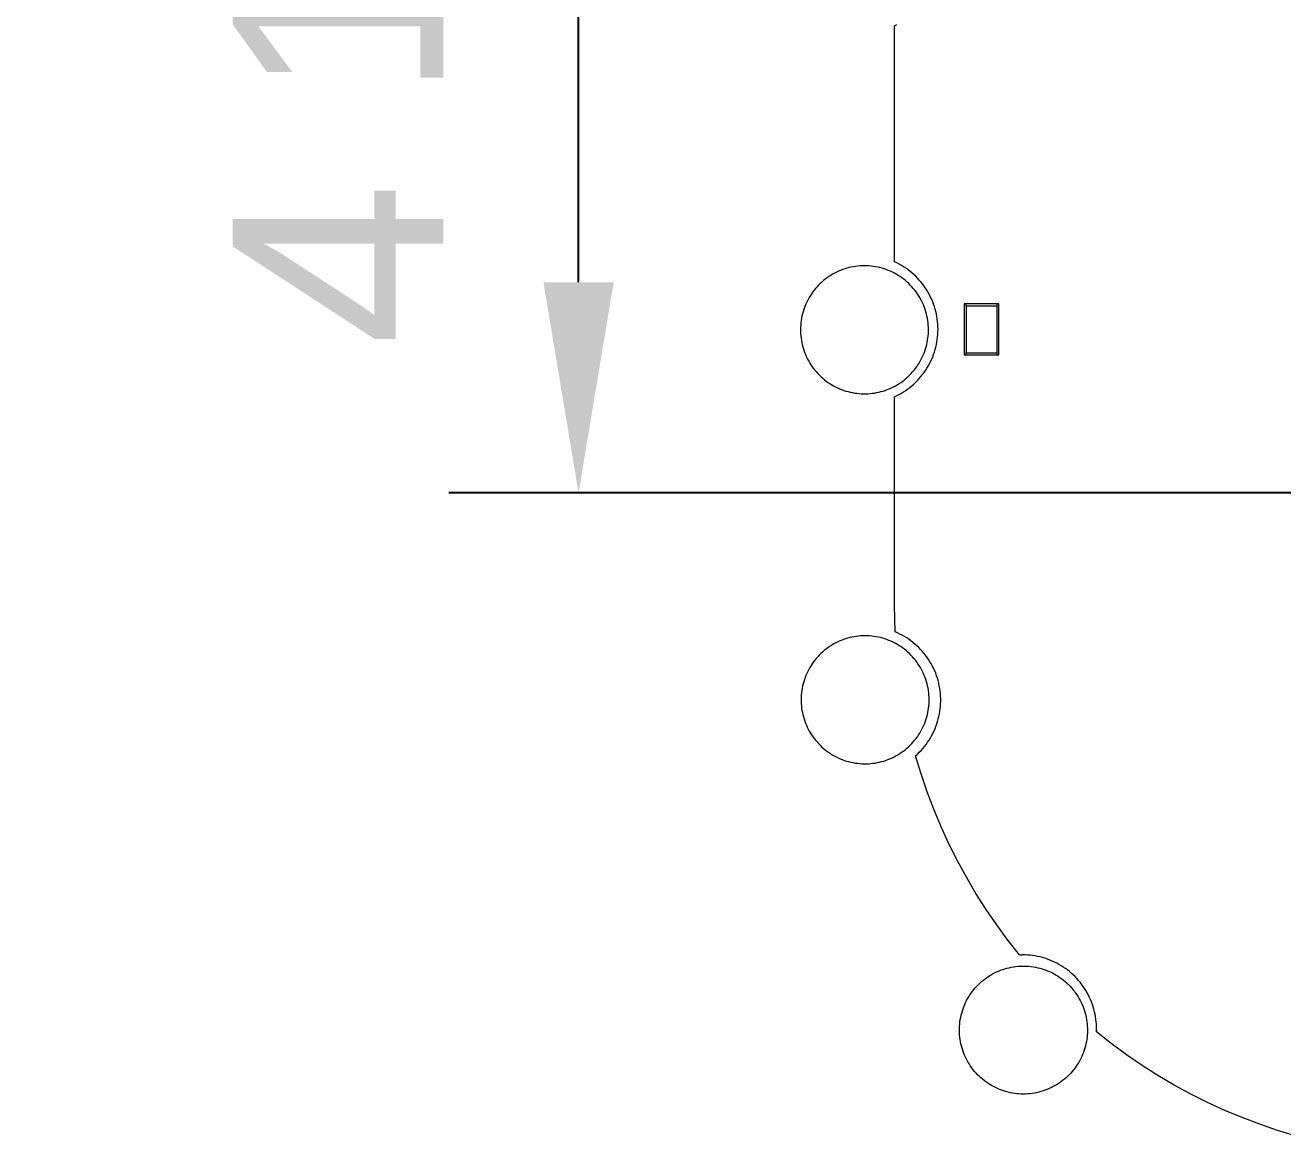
# Model space of a CAD drawing. Header units: inches. Extents: x -6.5 to 91.7, y -2.1 to 67.1.
# Drawn here: x 19.422 to 24.271, y 0.479 to 4.761 of the extents above; entities that cross this region are included whole.
import ezdxf

# ---------------------------------------------------------------- set-up
doc = ezdxf.new("R2010")
doc.units = ezdxf.units.IN
doc.header["$PDSIZE"] = -1
doc.layers.add('ZANO_R', color=7, linetype='Continuous', lineweight=0)
doc.layers.add('ZANO_W', color=1, linetype='Continuous', lineweight=0)
doc.styles.get("Standard").update_dxf_attribs({"font": 'ARIALUNI.TTF'})
doc.dimstyles.new('amerykanie', dxfattribs={"dimtxt": 50, "dimasz": 50, "dimexe": 0.5, "dimexo": 0.5, "dimgap": 1, "dimtad": 1, "dimdec": 0, "dimzin": 0, "dimlunit": 5, "dimtxsty": 'Standard', "dimcen": 0.09, "dimclrd": 1, "dimclre": 1, "dimclrt": 1, "dimazin": 0, "dimtfac": 1, "dimtdec": 0, "dimtmove": 0, "dimatfit": 3, "dimfxl": 1, "dimtzin": 0, "dimarcsym": 1})

# ---------------------------------------------------------------- blocks, each defined once
blk = doc.blocks.new('*D364')
at = {"layer": 'Defpoints', "color": 0}
for p in [(21.5557, 7.879), (25.3333, 7.879), (30.2744, 2.9576)]:
    blk.add_point(p, dxfattribs=at)
at = {"layer": 'ZANO_W', "color": 1, "lineweight": -2}
for p, q in [((24.8333, 7.879), (21.0557, 7.879)), ((21.5557, 3.7701), (21.5557, 7.0665)), ((29.7744, 2.9576), (21.0557, 2.9576))]:
    blk.add_line(p, q, dxfattribs=at)
at = {"layer": 'ZANO_W', "color": 1}
for points in [[(21.6912, 7.0665), (21.4203, 7.0665), (21.5557, 7.879)], [(21.4203, 3.7701), (21.6912, 3.7701), (21.5557, 2.9576)]]:
    blk.add_solid(points, dxfattribs=at)
at = {"layer": 'ZANO_W', "color": 1, "insert": (20.634, 5.4183), "char_height": 0.8125, "attachment_point": 5, "rotation": 90}
blk.add_mtext('4 15/16', dxfattribs=at)

msp = doc.modelspace()

# ---------------------------------------------------------------- linework, layer by layer
at = {"layer": 'ZANO_R'}
for p, q in [((22.77418, 4.75885), (22.78312, 4.7631)), ((22.77418, 3.84839), (22.77418, 4.75885)), ((22.62383, 3.83099), (22.61537, 3.82966)), ((22.63233, 3.83203), (22.62383, 3.83099)), ((22.64086, 3.83277), (22.63233, 3.83203)), ((22.64941, 3.83322), (22.64086, 3.83277)), ((22.65798, 3.83336), (22.64941, 3.83322)), ((22.66654, 3.83322), (22.65798, 3.83336)), ((22.67509, 3.83277), (22.66654, 3.83322)), ((22.68363, 3.83203), (22.67509, 3.83277)), ((22.69213, 3.83099), (22.68363, 3.83203)), ((22.70059, 3.82966), (22.69213, 3.83099)), ((22.78312, 3.84414), (22.77418, 3.84839)), ((22.7919, 3.83958), (22.78312, 3.84414)), ((22.80052, 3.83472), (22.7919, 3.83958)), ((22.80897, 3.82957), (22.80052, 3.83472)), ((22.51364, 3.78674), (22.50678, 3.78161)), ((22.52067, 3.79163), (22.51364, 3.78674)), ((22.52787, 3.79627), (22.52067, 3.79163)), ((22.53523, 3.80066), (22.52787, 3.79627)), ((22.54273, 3.80479), (22.53523, 3.80066)), ((22.55037, 3.80866), (22.54273, 3.80479)), ((22.55814, 3.81226), (22.55037, 3.80866)), ((22.56603, 3.81559), (22.55814, 3.81226)), ((22.57403, 3.81865), (22.56603, 3.81559)), ((22.58214, 3.82142), (22.57403, 3.81865)), ((22.59033, 3.82391), (22.58214, 3.82142)), ((22.59861, 3.82611), (22.59033, 3.82391)), ((22.60696, 3.82803), (22.59861, 3.82611)), ((22.61537, 3.82966), (22.60696, 3.82803)), ((22.709, 3.82803), (22.70059, 3.82966)), ((22.71735, 3.82611), (22.709, 3.82803)), ((22.72562, 3.82391), (22.71735, 3.82611)), ((22.73382, 3.82142), (22.72562, 3.82391)), ((22.74192, 3.81865), (22.73382, 3.82142)), ((22.74992, 3.81559), (22.74192, 3.81865)), ((22.75781, 3.81226), (22.74992, 3.81559)), ((22.76558, 3.80866), (22.75781, 3.81226)), ((22.77323, 3.80479), (22.76558, 3.80866)), ((22.78073, 3.80066), (22.77323, 3.80479)), ((22.78808, 3.79627), (22.78073, 3.80066)), ((22.79528, 3.79163), (22.78808, 3.79627)), ((22.80231, 3.78674), (22.79528, 3.79163)), ((22.80917, 3.78161), (22.80231, 3.78674)), ((22.81723, 3.82412), (22.80897, 3.82957)), ((22.8253, 3.81839), (22.81723, 3.82412)), ((22.83317, 3.81239), (22.8253, 3.81839)), ((22.84082, 3.80612), (22.83317, 3.81239)), ((22.84826, 3.79958), (22.84082, 3.80612)), ((22.85546, 3.79279), (22.84826, 3.79958)), ((22.86242, 3.78576), (22.85546, 3.79279)), ((22.86913, 3.77848), (22.86242, 3.78576)), ((22.46431, 3.73951), (22.45912, 3.73269)), ((22.46973, 3.74613), (22.46431, 3.73951)), ((22.47538, 3.75257), (22.46973, 3.74613)), ((22.48125, 3.75881), (22.47538, 3.75257)), ((22.48733, 3.76484), (22.48125, 3.75881)), ((22.49362, 3.77065), (22.48733, 3.76484)), ((22.50011, 3.77625), (22.49362, 3.77065)), ((22.50678, 3.78161), (22.50011, 3.77625)), ((22.81585, 3.77625), (22.80917, 3.78161)), ((22.82233, 3.77065), (22.81585, 3.77625)), ((22.82862, 3.76484), (22.82233, 3.77065)), ((22.8347, 3.75881), (22.82862, 3.76484)), ((22.84057, 3.75257), (22.8347, 3.75881)), ((22.84622, 3.74613), (22.84057, 3.75257)), ((22.85165, 3.73951), (22.84622, 3.74613)), ((22.85684, 3.73269), (22.85165, 3.73951)), ((22.87559, 3.77098), (22.86913, 3.77848)), ((22.88178, 3.76326), (22.87559, 3.77098)), ((22.8877, 3.75534), (22.88178, 3.76326)), ((22.89334, 3.74721), (22.8877, 3.75534)), ((22.8987, 3.73889), (22.89334, 3.74721)), ((22.90377, 3.73038), (22.8987, 3.73889)), ((22.43321, 3.68841), (22.42981, 3.68055)), ((22.43688, 3.69615), (22.43321, 3.68841)), ((22.44081, 3.70376), (22.43688, 3.69615)), ((22.44501, 3.71123), (22.44081, 3.70376)), ((22.44946, 3.71854), (22.44501, 3.71123)), ((22.45417, 3.7257), (22.44946, 3.71854)), ((22.45912, 3.73269), (22.45417, 3.7257)), ((22.86179, 3.7257), (22.85684, 3.73269)), ((22.86649, 3.71854), (22.86179, 3.7257)), ((22.87094, 3.71123), (22.86649, 3.71854)), ((22.87514, 3.70376), (22.87094, 3.71123)), ((22.87907, 3.69615), (22.87514, 3.70376)), ((22.88274, 3.68841), (22.87907, 3.69615)), ((22.88614, 3.68055), (22.88274, 3.68841)), ((22.90854, 3.72171), (22.90377, 3.73038)), ((22.913, 3.71288), (22.90854, 3.72171)), ((22.91716, 3.7039), (22.913, 3.71288)), ((22.921, 3.69478), (22.91716, 3.7039)), ((22.92452, 3.68553), (22.921, 3.69478)), ((22.92772, 3.67617), (22.92452, 3.68553)), ((23.17577, 3.68696), (23.04191, 3.68696)), ((23.04191, 3.68696), (23.04191, 3.49011)), ((23.04978, 3.67909), (23.04978, 3.68696)), ((23.16789, 3.68696), (23.16789, 3.67909)), ((23.17577, 3.49011), (23.17577, 3.68696)), ((22.41702, 3.63974), (22.41532, 3.63134)), ((22.41901, 3.64807), (22.41702, 3.63974)), ((22.42129, 3.65633), (22.41901, 3.64807)), ((22.42385, 3.6645), (22.42129, 3.65633)), ((22.42669, 3.67258), (22.42385, 3.6645)), ((22.42981, 3.68055), (22.42669, 3.67258)), ((22.88926, 3.67258), (22.88614, 3.68055)), ((22.89211, 3.6645), (22.88926, 3.67258)), ((22.89467, 3.65633), (22.89211, 3.6645)), ((22.89694, 3.64807), (22.89467, 3.65633)), ((22.89893, 3.63974), (22.89694, 3.64807)), ((22.90063, 3.63134), (22.89893, 3.63974)), ((22.9306, 3.6667), (22.92772, 3.67617)), ((22.93314, 3.65713), (22.9306, 3.6667)), ((22.93535, 3.64749), (22.93314, 3.65713)), ((22.93723, 3.63777), (22.93535, 3.64749)), ((22.93877, 3.62799), (22.93723, 3.63777)), ((23.04978, 3.67909), (23.16789, 3.67909)), ((23.04978, 3.67909), (23.04978, 3.49798)), ((23.16789, 3.67909), (23.16789, 3.49798)), ((22.41147, 3.59733), (22.41125, 3.58877)), ((22.41125, 3.58877), (22.41132, 3.5802)), ((22.41199, 3.60588), (22.41147, 3.59733)), ((22.41281, 3.6144), (22.41199, 3.60588)), ((22.41392, 3.62289), (22.41281, 3.6144)), ((22.41532, 3.63134), (22.41392, 3.62289)), ((22.90204, 3.62289), (22.90063, 3.63134)), ((22.90315, 3.6144), (22.90204, 3.62289)), ((22.90396, 3.60588), (22.90315, 3.6144)), ((22.90448, 3.59733), (22.90396, 3.60588)), ((22.90471, 3.58877), (22.90448, 3.59733)), ((22.90463, 3.5802), (22.90471, 3.58877)), ((22.93997, 3.61817), (22.93877, 3.62799)), ((22.94082, 3.60831), (22.93997, 3.61817)), ((22.94134, 3.59843), (22.94082, 3.60831)), ((22.94151, 3.58853), (22.94134, 3.59843)), ((22.94134, 3.57864), (22.94151, 3.58853)), ((22.41132, 3.5802), (22.41169, 3.57164)), ((22.41169, 3.57164), (22.41236, 3.56311)), ((22.41236, 3.56311), (22.41332, 3.55459)), ((22.41332, 3.55459), (22.41458, 3.54612)), ((22.41458, 3.54612), (22.41614, 3.5377)), ((22.89982, 3.5377), (22.90137, 3.54612)), ((22.90137, 3.54612), (22.90263, 3.55459)), ((22.90263, 3.55459), (22.90359, 3.56311)), ((22.90359, 3.56311), (22.90426, 3.57164)), ((22.90426, 3.57164), (22.90463, 3.5802)), ((22.93723, 3.5393), (22.93877, 3.54907)), ((22.93877, 3.54907), (22.93997, 3.5589)), ((22.93997, 3.5589), (22.94082, 3.56876)), ((22.94082, 3.56876), (22.94134, 3.57864)), ((22.41614, 3.5377), (22.41798, 3.52934)), ((22.41798, 3.52934), (22.42011, 3.52104)), ((22.42011, 3.52104), (22.42253, 3.51282)), ((22.42253, 3.51282), (22.42524, 3.5047)), ((22.42524, 3.5047), (22.42822, 3.49667)), ((22.42822, 3.49667), (22.43148, 3.48875)), ((22.88447, 3.48875), (22.88773, 3.49667)), ((22.88773, 3.49667), (22.89072, 3.5047)), ((22.89072, 3.5047), (22.89342, 3.51282)), ((22.89342, 3.51282), (22.89584, 3.52104)), ((22.89584, 3.52104), (22.89797, 3.52934)), ((22.89797, 3.52934), (22.89982, 3.5377)), ((22.921, 3.48229), (22.92452, 3.49154)), ((22.92452, 3.49154), (22.92772, 3.5009)), ((22.92772, 3.5009), (22.9306, 3.51037)), ((22.9306, 3.51037), (22.93314, 3.51993)), ((22.93314, 3.51993), (22.93535, 3.52958)), ((22.93535, 3.52958), (22.93723, 3.5393)), ((23.04978, 3.49798), (23.16789, 3.49798)), ((23.04978, 3.49011), (23.04978, 3.49798)), ((23.16789, 3.49798), (23.16789, 3.49011)), ((22.43148, 3.48875), (22.43501, 3.48095)), ((22.43501, 3.48095), (22.43881, 3.47327)), ((22.43881, 3.47327), (22.44288, 3.46573)), ((22.44288, 3.46573), (22.44721, 3.45834)), ((22.44721, 3.45834), (22.45179, 3.4511)), ((22.45179, 3.4511), (22.45661, 3.44403)), ((22.45661, 3.44403), (22.46168, 3.43713)), ((22.85427, 3.43713), (22.85934, 3.44403)), ((22.85934, 3.44403), (22.86417, 3.4511)), ((22.86417, 3.4511), (22.86875, 3.45834)), ((22.86875, 3.45834), (22.87307, 3.46573)), ((22.87307, 3.46573), (22.87714, 3.47327)), ((22.87714, 3.47327), (22.88094, 3.48095)), ((22.88094, 3.48095), (22.88447, 3.48875)), ((22.8987, 3.43818), (22.90377, 3.44668)), ((22.90377, 3.44668), (22.90854, 3.45535)), ((22.90854, 3.45535), (22.913, 3.46419)), ((22.913, 3.46419), (22.91716, 3.47317)), ((22.91716, 3.47317), (22.921, 3.48229)), ((23.04191, 3.49011), (23.17577, 3.49011)), ((22.46168, 3.43713), (22.46699, 3.4304)), ((22.46699, 3.4304), (22.47253, 3.42387)), ((22.47253, 3.42387), (22.47829, 3.41753)), ((22.47829, 3.41753), (22.48426, 3.4114)), ((22.48426, 3.4114), (22.49045, 3.40547)), ((22.49045, 3.40547), (22.49684, 3.39977)), ((22.49684, 3.39977), (22.50342, 3.39429)), ((22.50342, 3.39429), (22.51019, 3.38904)), ((22.80576, 3.38904), (22.81253, 3.39429)), ((22.81253, 3.39429), (22.81912, 3.39977)), ((22.81912, 3.39977), (22.8255, 3.40547)), ((22.8255, 3.40547), (22.83169, 3.4114)), ((22.83169, 3.4114), (22.83767, 3.41753)), ((22.83767, 3.41753), (22.84343, 3.42387)), ((22.84343, 3.42387), (22.84896, 3.4304)), ((22.84896, 3.4304), (22.85427, 3.43713)), ((22.86242, 3.39131), (22.86913, 3.39858)), ((22.86913, 3.39858), (22.87559, 3.40608)), ((22.87559, 3.40608), (22.88178, 3.4138)), ((22.88178, 3.4138), (22.8877, 3.42173)), ((22.8877, 3.42173), (22.89334, 3.42986)), ((22.89334, 3.42986), (22.8987, 3.43818)), ((22.51019, 3.38904), (22.51714, 3.38403)), ((22.51714, 3.38403), (22.52425, 3.37926)), ((22.52425, 3.37926), (22.53153, 3.37475)), ((22.53153, 3.37475), (22.53896, 3.37049)), ((22.53896, 3.37049), (22.54653, 3.36649)), ((22.54653, 3.36649), (22.55424, 3.36275)), ((22.55424, 3.36275), (22.56207, 3.35929)), ((22.56207, 3.35929), (22.57002, 3.35609)), ((22.57002, 3.35609), (22.57807, 3.35318)), ((22.57807, 3.35318), (22.58622, 3.35055)), ((22.58622, 3.35055), (22.59446, 3.3482)), ((22.59446, 3.3482), (22.60277, 3.34614)), ((22.60277, 3.34614), (22.61115, 3.34437)), ((22.7048, 3.34437), (22.71318, 3.34614)), ((22.71318, 3.34614), (22.72149, 3.3482)), ((22.72149, 3.3482), (22.72973, 3.35055)), ((22.72973, 3.35055), (22.73788, 3.35318)), ((22.73788, 3.35318), (22.74593, 3.35609)), ((22.74593, 3.35609), (22.75388, 3.35929)), ((22.75388, 3.35929), (22.76171, 3.36275)), ((22.76171, 3.36275), (22.76942, 3.36649)), ((22.76942, 3.36649), (22.77699, 3.37049)), ((22.77699, 3.37049), (22.78442, 3.37475)), ((22.78442, 3.37475), (22.7917, 3.37926)), ((22.7917, 3.37926), (22.79882, 3.38403)), ((22.79882, 3.38403), (22.80576, 3.38904)), ((22.80052, 3.34234), (22.80897, 3.3475)), ((22.80897, 3.3475), (22.81723, 3.35294)), ((22.81723, 3.35294), (22.8253, 3.35867)), ((22.8253, 3.35867), (22.83317, 3.36468)), ((22.83317, 3.36468), (22.84082, 3.37095)), ((22.84082, 3.37095), (22.84826, 3.37749)), ((22.84826, 3.37749), (22.85546, 3.38428)), ((22.85546, 3.38428), (22.86242, 3.39131)), ((22.61115, 3.34437), (22.61959, 3.34289)), ((22.61959, 3.34289), (22.62807, 3.3417)), ((22.62807, 3.3417), (22.63659, 3.34081)), ((22.63659, 3.34081), (22.64513, 3.34022)), ((22.64513, 3.34022), (22.65369, 3.33992)), ((22.65369, 3.33992), (22.66226, 3.33992)), ((22.66226, 3.33992), (22.67082, 3.34022)), ((22.67082, 3.34022), (22.67936, 3.34081)), ((22.67936, 3.34081), (22.68788, 3.3417)), ((22.68788, 3.3417), (22.69636, 3.34289)), ((22.69636, 3.34289), (22.7048, 3.34437)), ((22.77418, 3.32868), (22.78312, 3.33293)), ((22.77418, 2.52455), (22.77418, 3.32868)), ((22.78312, 3.33293), (22.7919, 3.33748)), ((22.7919, 3.33748), (22.80052, 3.34234)), ((22.7748, 2.47328), (22.77418, 2.52455)), ((22.77665, 2.42204), (22.7748, 2.47328)), ((22.5452, 2.37844), (22.5377, 2.37431)), ((22.55284, 2.38231), (22.5452, 2.37844)), ((22.56061, 2.38591), (22.55284, 2.38231)), ((22.5685, 2.38924), (22.56061, 2.38591)), ((22.57651, 2.39229), (22.5685, 2.38924)), ((22.58461, 2.39507), (22.57651, 2.39229)), ((22.5928, 2.39756), (22.58461, 2.39507)), ((22.60108, 2.39976), (22.5928, 2.39756)), ((22.60943, 2.40168), (22.60108, 2.39976)), ((22.61784, 2.4033), (22.60943, 2.40168)), ((22.6263, 2.40464), (22.61784, 2.4033)), ((22.6348, 2.40568), (22.6263, 2.40464)), ((22.64333, 2.40642), (22.6348, 2.40568)), ((22.65189, 2.40686), (22.64333, 2.40642)), ((22.66045, 2.40701), (22.65189, 2.40686)), ((22.66901, 2.40686), (22.66045, 2.40701)), ((22.67757, 2.40642), (22.66901, 2.40686)), ((22.6861, 2.40568), (22.67757, 2.40642)), ((22.6946, 2.40464), (22.6861, 2.40568)), ((22.70306, 2.4033), (22.6946, 2.40464)), ((22.71147, 2.40168), (22.70306, 2.4033)), ((22.71982, 2.39976), (22.71147, 2.40168)), ((22.72809, 2.39756), (22.71982, 2.39976)), ((22.73629, 2.39507), (22.72809, 2.39756)), ((22.74439, 2.39229), (22.73629, 2.39507)), ((22.75239, 2.38924), (22.74439, 2.39229)), ((22.76029, 2.38591), (22.75239, 2.38924)), ((22.76806, 2.38231), (22.76029, 2.38591)), ((22.7757, 2.37844), (22.76806, 2.38231)), ((22.7832, 2.37431), (22.7757, 2.37844)), ((22.78578, 2.41803), (22.77665, 2.42204)), ((22.79475, 2.41371), (22.78578, 2.41803)), ((22.80357, 2.40908), (22.79475, 2.41371)), ((22.81223, 2.40415), (22.80357, 2.40908)), ((22.82071, 2.39891), (22.81223, 2.40415)), ((22.82899, 2.39338), (22.82071, 2.39891)), ((22.83708, 2.38757), (22.82899, 2.39338)), ((22.84497, 2.38148), (22.83708, 2.38757)), ((22.85263, 2.37511), (22.84497, 2.38148)), ((22.48372, 2.33246), (22.47785, 2.32622)), ((22.4898, 2.33849), (22.48372, 2.33246)), ((22.49609, 2.3443), (22.4898, 2.33849)), ((22.50258, 2.3499), (22.49609, 2.3443)), ((22.50925, 2.35526), (22.50258, 2.3499)), ((22.51611, 2.36039), (22.50925, 2.35526)), ((22.52315, 2.36528), (22.51611, 2.36039)), ((22.53034, 2.36992), (22.52315, 2.36528)), ((22.5377, 2.37431), (22.53034, 2.36992)), ((22.79056, 2.36992), (22.7832, 2.37431)), ((22.79775, 2.36528), (22.79056, 2.36992)), ((22.80479, 2.36039), (22.79775, 2.36528)), ((22.81164, 2.35526), (22.80479, 2.36039)), ((22.81832, 2.3499), (22.81164, 2.35526)), ((22.82481, 2.3443), (22.81832, 2.3499)), ((22.83109, 2.33849), (22.82481, 2.3443)), ((22.83718, 2.33246), (22.83109, 2.33849)), ((22.84305, 2.32622), (22.83718, 2.33246)), ((22.86007, 2.36848), (22.85263, 2.37511)), ((22.86727, 2.3616), (22.86007, 2.36848)), ((22.87423, 2.35447), (22.86727, 2.3616)), ((22.88094, 2.3471), (22.87423, 2.35447)), ((22.88738, 2.3395), (22.88094, 2.3471)), ((22.89356, 2.33169), (22.88738, 2.3395)), ((22.89945, 2.32366), (22.89356, 2.33169)), ((22.44748, 2.28488), (22.44329, 2.27741)), ((22.45194, 2.29219), (22.44748, 2.28488)), ((22.45664, 2.29935), (22.45194, 2.29219)), ((22.46159, 2.30634), (22.45664, 2.29935)), ((22.46678, 2.31315), (22.46159, 2.30634)), ((22.4722, 2.31978), (22.46678, 2.31315)), ((22.47785, 2.32622), (22.4722, 2.31978)), ((22.8487, 2.31978), (22.84305, 2.32622)), ((22.85412, 2.31315), (22.8487, 2.31978)), ((22.85931, 2.30634), (22.85412, 2.31315)), ((22.86426, 2.29935), (22.85931, 2.30634)), ((22.86896, 2.29219), (22.86426, 2.29935)), ((22.87342, 2.28488), (22.86896, 2.29219)), ((22.87761, 2.27741), (22.87342, 2.28488)), ((22.90507, 2.31543), (22.89945, 2.32366)), ((22.91039, 2.307), (22.90507, 2.31543)), ((22.91542, 2.2984), (22.91039, 2.307)), ((22.92014, 2.28963), (22.91542, 2.2984)), ((22.92456, 2.2807), (22.92014, 2.28963)), ((22.92866, 2.27162), (22.92456, 2.2807)), ((22.42632, 2.23815), (22.42376, 2.22997)), ((22.42916, 2.24623), (22.42632, 2.23815)), ((22.43229, 2.2542), (22.42916, 2.24623)), ((22.43568, 2.26206), (22.43229, 2.2542)), ((22.43935, 2.2698), (22.43568, 2.26206)), ((22.44329, 2.27741), (22.43935, 2.2698)), ((22.88155, 2.2698), (22.87761, 2.27741)), ((22.88521, 2.26206), (22.88155, 2.2698)), ((22.88861, 2.2542), (22.88521, 2.26206)), ((22.89173, 2.24623), (22.88861, 2.2542)), ((22.89458, 2.23815), (22.89173, 2.24623)), ((22.89714, 2.22997), (22.89458, 2.23815)), ((22.93244, 2.2624), (22.92866, 2.27162)), ((22.93589, 2.25306), (22.93244, 2.2624)), ((22.93902, 2.2436), (22.93589, 2.25306)), ((22.94182, 2.23404), (22.93902, 2.2436)), ((22.94428, 2.22438), (22.94182, 2.23404)), ((22.41528, 2.18805), (22.41446, 2.17952)), ((22.41639, 2.19654), (22.41528, 2.18805)), ((22.4178, 2.20499), (22.41639, 2.19654)), ((22.41949, 2.21339), (22.4178, 2.20499)), ((22.42148, 2.22172), (22.41949, 2.21339)), ((22.42376, 2.22997), (22.42148, 2.22172)), ((22.89942, 2.22172), (22.89714, 2.22997)), ((22.9014, 2.21339), (22.89942, 2.22172)), ((22.9031, 2.20499), (22.9014, 2.21339)), ((22.90451, 2.19654), (22.9031, 2.20499)), ((22.90562, 2.18805), (22.90451, 2.19654)), ((22.90644, 2.17952), (22.90562, 2.18805)), ((22.9464, 2.21465), (22.94428, 2.22438)), ((22.94818, 2.20485), (22.9464, 2.21465)), ((22.94962, 2.19499), (22.94818, 2.20485)), ((22.95072, 2.18508), (22.94962, 2.19499)), ((22.95146, 2.17515), (22.95072, 2.18508)), ((22.41394, 2.17098), (22.41372, 2.16241)), ((22.41372, 2.16241), (22.41379, 2.15385)), ((22.41379, 2.15385), (22.41416, 2.14529)), ((22.41446, 2.17952), (22.41394, 2.17098)), ((22.41416, 2.14529), (22.41483, 2.13675)), ((22.41483, 2.13675), (22.4158, 2.12824)), ((22.9051, 2.12824), (22.90607, 2.13675)), ((22.90607, 2.13675), (22.90673, 2.14529)), ((22.90696, 2.17098), (22.90644, 2.17952)), ((22.90673, 2.14529), (22.90711, 2.15385)), ((22.90718, 2.16241), (22.90696, 2.17098)), ((22.90711, 2.15385), (22.90718, 2.16241)), ((22.94999, 2.12542), (22.95098, 2.13533)), ((22.95098, 2.13533), (22.95162, 2.14527)), ((22.95186, 2.16519), (22.95146, 2.17515)), ((22.95162, 2.14527), (22.95192, 2.15523)), ((22.95192, 2.15523), (22.95186, 2.16519)), ((22.4158, 2.12824), (22.41706, 2.11977)), ((22.41706, 2.11977), (22.41861, 2.11135)), ((22.41861, 2.11135), (22.42045, 2.10298)), ((22.42045, 2.10298), (22.42259, 2.09469)), ((22.42259, 2.09469), (22.425, 2.08647)), ((22.425, 2.08647), (22.42771, 2.07835)), ((22.89319, 2.07835), (22.89589, 2.08647)), ((22.89589, 2.08647), (22.89831, 2.09469)), ((22.89831, 2.09469), (22.90045, 2.10298)), ((22.90045, 2.10298), (22.90229, 2.11135)), ((22.90229, 2.11135), (22.90384, 2.11977)), ((22.90384, 2.11977), (22.9051, 2.12824)), ((22.9399, 2.0767), (22.9426, 2.08629)), ((22.9426, 2.08629), (22.94496, 2.09597)), ((22.94496, 2.09597), (22.94698, 2.10572)), ((22.94698, 2.10572), (22.94865, 2.11554)), ((22.94865, 2.11554), (22.94999, 2.12542)), ((22.42771, 2.07835), (22.43069, 2.07032)), ((22.43069, 2.07032), (22.43395, 2.0624)), ((22.43395, 2.0624), (22.43749, 2.0546)), ((22.43749, 2.0546), (22.44129, 2.04692)), ((22.44129, 2.04692), (22.44535, 2.03938)), ((22.44535, 2.03938), (22.44968, 2.03199)), ((22.87122, 2.03199), (22.87555, 2.03938)), ((22.87555, 2.03938), (22.87961, 2.04692)), ((22.87961, 2.04692), (22.88341, 2.0546)), ((22.88341, 2.0546), (22.88695, 2.0624)), ((22.88695, 2.0624), (22.89021, 2.07032)), ((22.89021, 2.07032), (22.89319, 2.07835)), ((22.92151, 2.03047), (22.92583, 2.03945)), ((22.92583, 2.03945), (22.92983, 2.04857)), ((22.92983, 2.04857), (22.93351, 2.05783)), ((22.93351, 2.05783), (22.93687, 2.06721)), ((22.93687, 2.06721), (22.9399, 2.0767)), ((22.44968, 2.03199), (22.45426, 2.02475)), ((22.45426, 2.02475), (22.45909, 2.01768)), ((22.45909, 2.01768), (22.46416, 2.01078)), ((22.46416, 2.01078), (22.46946, 2.00405)), ((22.46946, 2.00405), (22.475, 1.99752)), ((22.475, 1.99752), (22.48076, 1.99118)), ((22.48076, 1.99118), (22.48674, 1.98505)), ((22.83416, 1.98505), (22.84014, 1.99118)), ((22.84014, 1.99118), (22.8459, 1.99752)), ((22.8459, 1.99752), (22.85144, 2.00405)), ((22.85144, 2.00405), (22.85674, 2.01078)), ((22.85674, 2.01078), (22.86181, 2.01768)), ((22.86181, 2.01768), (22.86664, 2.02475)), ((22.86664, 2.02475), (22.87122, 2.03199)), ((22.88927, 1.98025), (22.89537, 1.98814)), ((22.89537, 1.98814), (22.90118, 1.99623)), ((22.90118, 1.99623), (22.90671, 2.00452)), ((22.90671, 2.00452), (22.91194, 2.01299)), ((22.91194, 2.01299), (22.91688, 2.02165)), ((22.91688, 2.02165), (22.92151, 2.03047)), ((22.48674, 1.98505), (22.49292, 1.97912)), ((22.49292, 1.97912), (22.49931, 1.97342)), ((22.49931, 1.97342), (22.50589, 1.96794)), ((22.50589, 1.96794), (22.51266, 1.96269)), ((22.51266, 1.96269), (22.51961, 1.95768)), ((22.51961, 1.95768), (22.52672, 1.95291)), ((22.52672, 1.95291), (22.534, 1.9484)), ((22.534, 1.9484), (22.54143, 1.94413)), ((22.54143, 1.94413), (22.549, 1.94013)), ((22.549, 1.94013), (22.55671, 1.9364)), ((22.76419, 1.9364), (22.77189, 1.94013)), ((22.77189, 1.94013), (22.77947, 1.94413)), ((22.77947, 1.94413), (22.7869, 1.9484)), ((22.7869, 1.9484), (22.79417, 1.95291)), ((22.79417, 1.95291), (22.80129, 1.95768)), ((22.80129, 1.95768), (22.80824, 1.96269)), ((22.80824, 1.96269), (22.81501, 1.96794)), ((22.81501, 1.96794), (22.82159, 1.97342)), ((22.82159, 1.97342), (22.82798, 1.97912)), ((22.82798, 1.97912), (22.83416, 1.98505)), ((22.8549, 1.94428), (22.86227, 1.95099)), ((22.87593, 1.87472), (22.8549, 1.94428)), ((22.86227, 1.95099), (22.8694, 1.95794)), ((22.8694, 1.95794), (22.87628, 1.96515)), ((22.87628, 1.96515), (22.88291, 1.97259)), ((22.88291, 1.97259), (22.88927, 1.98025)), ((22.55671, 1.9364), (22.56454, 1.93293)), ((22.56454, 1.93293), (22.57249, 1.92974)), ((22.57249, 1.92974), (22.58055, 1.92683)), ((22.58055, 1.92683), (22.5887, 1.9242)), ((22.5887, 1.9242), (22.59693, 1.92185)), ((22.59693, 1.92185), (22.60525, 1.91979)), ((22.60525, 1.91979), (22.61363, 1.91802)), ((22.61363, 1.91802), (22.62206, 1.91654)), ((22.62206, 1.91654), (22.63054, 1.91535)), ((22.63054, 1.91535), (22.63906, 1.91446)), ((22.63906, 1.91446), (22.64761, 1.91387)), ((22.64761, 1.91387), (22.65617, 1.91357)), ((22.65617, 1.91357), (22.66473, 1.91357)), ((22.66473, 1.91357), (22.67329, 1.91387)), ((22.67329, 1.91387), (22.68184, 1.91446)), ((22.68184, 1.91446), (22.69035, 1.91535)), ((22.69035, 1.91535), (22.69884, 1.91654)), ((22.69884, 1.91654), (22.70727, 1.91802)), ((22.70727, 1.91802), (22.71565, 1.91979)), ((22.71565, 1.91979), (22.72397, 1.92185)), ((22.72397, 1.92185), (22.7322, 1.9242)), ((22.7322, 1.9242), (22.74035, 1.92683)), ((22.74035, 1.92683), (22.74841, 1.92974)), ((22.74841, 1.92974), (22.75635, 1.93293)), ((22.75635, 1.93293), (22.76419, 1.9364)), ((22.89932, 1.80592), (22.87593, 1.87472)), ((22.92505, 1.73795), (22.89932, 1.80592)), ((22.95308, 1.67091), (22.92505, 1.73795)), ((22.98339, 1.60487), (22.95308, 1.67091)), ((23.01594, 1.53989), (22.98339, 1.60487)), ((23.0507, 1.47607), (23.01594, 1.53989)), ((23.08761, 1.41348), (23.0507, 1.47607)), ((23.12664, 1.35218), (23.08761, 1.41348)), ((23.16774, 1.29225), (23.12664, 1.35218)), ((23.21087, 1.23376), (23.16774, 1.29225)), ((23.25597, 1.17678), (23.21087, 1.23376)), ((23.25597, 1.17678), (23.2616, 1.17695)), ((23.2616, 1.17695), (23.26724, 1.177)), ((23.27702, 1.17684), (23.26724, 1.177)), ((23.28679, 1.17633), (23.27702, 1.17684)), ((23.29653, 1.1755), (23.28679, 1.17633)), ((23.30624, 1.17433), (23.29653, 1.1755)), ((23.3159, 1.17282), (23.30624, 1.17433)), ((23.32551, 1.17099), (23.3159, 1.17282)), ((23.33505, 1.16883), (23.32551, 1.17099)), ((23.3445, 1.16635), (23.33505, 1.16883)), ((23.35387, 1.16354), (23.3445, 1.16635)), ((23.17481, 1.1144), (23.18276, 1.11759)), ((23.18276, 1.11759), (23.19081, 1.12051)), ((23.19081, 1.12051), (23.19896, 1.12314)), ((23.19896, 1.12314), (23.2072, 1.12549)), ((23.2072, 1.12549), (23.21551, 1.12755)), ((23.21551, 1.12755), (23.22389, 1.12932)), ((23.22389, 1.12932), (23.23233, 1.1308)), ((23.23233, 1.1308), (23.24081, 1.13198)), ((23.24081, 1.13198), (23.24933, 1.13287)), ((23.24933, 1.13287), (23.25787, 1.13347)), ((23.25787, 1.13347), (23.26643, 1.13376)), ((23.26643, 1.13376), (23.275, 1.13376)), ((23.275, 1.13376), (23.28356, 1.13347)), ((23.28356, 1.13347), (23.2921, 1.13287)), ((23.2921, 1.13287), (23.30062, 1.13198)), ((23.30062, 1.13198), (23.3091, 1.1308)), ((23.3091, 1.1308), (23.31754, 1.12932)), ((23.31754, 1.12932), (23.32592, 1.12755)), ((23.32592, 1.12755), (23.33423, 1.12549)), ((23.33423, 1.12549), (23.34247, 1.12314)), ((23.34247, 1.12314), (23.35062, 1.12051)), ((23.35062, 1.12051), (23.35867, 1.11759)), ((23.36314, 1.16041), (23.35387, 1.16354)), ((23.35867, 1.11759), (23.36662, 1.1144)), ((23.37229, 1.15697), (23.36314, 1.16041)), ((23.38132, 1.15322), (23.37229, 1.15697)), ((23.39022, 1.14915), (23.38132, 1.15322)), ((23.39897, 1.14479), (23.39022, 1.14915)), ((23.40756, 1.14013), (23.39897, 1.14479)), ((23.416, 1.13518), (23.40756, 1.14013)), ((23.42425, 1.12994), (23.416, 1.13518)), ((23.43233, 1.12442), (23.42425, 1.12994)), ((23.44021, 1.11863), (23.43233, 1.12442)), ((23.44788, 1.11257), (23.44021, 1.11863)), ((23.097, 1.06229), (23.10319, 1.06821)), ((23.10319, 1.06821), (23.10958, 1.07392)), ((23.10958, 1.07392), (23.11616, 1.0794)), ((23.11616, 1.0794), (23.12293, 1.08465)), ((23.12293, 1.08465), (23.12987, 1.08966)), ((23.12987, 1.08966), (23.13699, 1.09442)), ((23.13699, 1.09442), (23.14427, 1.09894)), ((23.14427, 1.09894), (23.1517, 1.1032)), ((23.1517, 1.1032), (23.15927, 1.1072)), ((23.15927, 1.1072), (23.16698, 1.11093)), ((23.16698, 1.11093), (23.17481, 1.1144)), ((23.36662, 1.1144), (23.37445, 1.11093)), ((23.37445, 1.11093), (23.38216, 1.1072)), ((23.38216, 1.1072), (23.38973, 1.1032)), ((23.38973, 1.1032), (23.39716, 1.09894)), ((23.39716, 1.09894), (23.40444, 1.09442)), ((23.40444, 1.09442), (23.41156, 1.08966)), ((23.41156, 1.08966), (23.4185, 1.08465)), ((23.4185, 1.08465), (23.42527, 1.0794)), ((23.42527, 1.0794), (23.43185, 1.07392)), ((23.43185, 1.07392), (23.43824, 1.06821)), ((23.43824, 1.06821), (23.44443, 1.06229)), ((23.45535, 1.10625), (23.44788, 1.11257)), ((23.46259, 1.09968), (23.45535, 1.10625)), ((23.46961, 1.09287), (23.46259, 1.09968)), ((23.47638, 1.08582), (23.46961, 1.09287)), ((23.48292, 1.07854), (23.47638, 1.08582)), ((23.48919, 1.07104), (23.48292, 1.07854)), ((23.49521, 1.06333), (23.48919, 1.07104)), ((23.05994, 1.01534), (23.06452, 1.02258)), ((23.06452, 1.02258), (23.06935, 1.02966)), ((23.06935, 1.02966), (23.07442, 1.03656)), ((23.07442, 1.03656), (23.07973, 1.04328)), ((23.07973, 1.04328), (23.08527, 1.04982)), ((23.08527, 1.04982), (23.09103, 1.05615)), ((23.09103, 1.05615), (23.097, 1.06229)), ((23.44443, 1.06229), (23.4504, 1.05615)), ((23.4504, 1.05615), (23.45617, 1.04982)), ((23.45617, 1.04982), (23.4617, 1.04328)), ((23.4617, 1.04328), (23.46701, 1.03656)), ((23.46701, 1.03656), (23.47208, 1.02966)), ((23.47208, 1.02966), (23.47691, 1.02258)), ((23.47691, 1.02258), (23.48149, 1.01534)), ((23.50096, 1.05542), (23.49521, 1.06333)), ((23.50644, 1.04732), (23.50096, 1.05542)), ((23.51163, 1.03904), (23.50644, 1.04732)), ((23.51654, 1.03058), (23.51163, 1.03904)), ((23.52116, 1.02196), (23.51654, 1.03058)), ((23.52548, 1.01318), (23.52116, 1.02196)), ((23.03797, 0.96899), (23.04096, 0.97702)), ((23.04096, 0.97702), (23.04422, 0.98494)), ((23.04422, 0.98494), (23.04775, 0.99274)), ((23.04775, 0.99274), (23.05155, 1.00041)), ((23.05155, 1.00041), (23.05562, 1.00795)), ((23.05562, 1.00795), (23.05994, 1.01534)), ((23.48149, 1.01534), (23.48581, 1.00795)), ((23.48581, 1.00795), (23.48988, 1.00041)), ((23.48988, 1.00041), (23.49368, 0.99274)), ((23.49368, 0.99274), (23.49721, 0.98494)), ((23.49721, 0.98494), (23.50047, 0.97702)), ((23.50047, 0.97702), (23.50346, 0.96899)), ((23.52949, 1.00427), (23.52548, 1.01318)), ((23.5332, 0.99522), (23.52949, 1.00427)), ((23.53659, 0.98604), (23.5332, 0.99522)), ((23.53967, 0.97676), (23.53659, 0.98604)), ((23.54243, 0.96738), (23.53967, 0.97676)), ((23.02606, 0.91909), (23.02732, 0.92756)), ((23.02732, 0.92756), (23.02887, 0.93599)), ((23.02887, 0.93599), (23.03072, 0.94435)), ((23.03072, 0.94435), (23.03285, 0.95264)), ((23.03285, 0.95264), (23.03527, 0.96086)), ((23.03527, 0.96086), (23.03797, 0.96899)), ((23.50346, 0.96899), (23.50616, 0.96086)), ((23.50616, 0.96086), (23.50858, 0.95264)), ((23.50858, 0.95264), (23.51071, 0.94435)), ((23.51071, 0.94435), (23.51256, 0.93599)), ((23.51256, 0.93599), (23.51411, 0.92756)), ((23.51411, 0.92756), (23.51537, 0.91909)), ((23.54486, 0.95791), (23.54243, 0.96738)), ((23.54697, 0.94836), (23.54486, 0.95791)), ((23.54876, 0.93875), (23.54697, 0.94836)), ((23.55021, 0.92907), (23.54876, 0.93875)), ((23.55133, 0.91936), (23.55021, 0.92907)), ((23.02398, 0.88492), (23.02406, 0.89348)), ((23.02421, 0.87636), (23.02398, 0.88492)), ((23.02406, 0.89348), (23.02443, 0.90204)), ((23.02473, 0.86781), (23.02421, 0.87636)), ((23.02443, 0.90204), (23.0251, 0.91058)), ((23.0251, 0.91058), (23.02606, 0.91909)), ((23.51537, 0.91909), (23.51633, 0.91058)), ((23.51633, 0.91058), (23.517, 0.90204)), ((23.51722, 0.87636), (23.5167, 0.86781)), ((23.517, 0.90204), (23.51737, 0.89348)), ((23.51745, 0.88492), (23.51722, 0.87636)), ((23.51737, 0.89348), (23.51745, 0.88492)), ((23.55211, 0.90961), (23.55133, 0.91936)), ((23.55256, 0.89984), (23.55211, 0.90961)), ((23.55246, 0.88029), (23.55268, 0.89006)), ((23.60944, 0.83519), (23.55246, 0.88029)), ((23.55268, 0.89006), (23.55256, 0.89984)), ((23.02554, 0.85928), (23.02473, 0.86781)), ((23.02666, 0.85079), (23.02554, 0.85928)), ((23.02806, 0.84234), (23.02666, 0.85079)), ((23.02976, 0.83395), (23.02806, 0.84234)), ((23.03175, 0.82562), (23.02976, 0.83395)), ((23.03403, 0.81736), (23.03175, 0.82562)), ((23.50968, 0.82562), (23.50741, 0.81736)), ((23.51167, 0.83395), (23.50968, 0.82562)), ((23.51337, 0.84234), (23.51167, 0.83395)), ((23.51477, 0.85079), (23.51337, 0.84234)), ((23.51589, 0.85928), (23.51477, 0.85079)), ((23.5167, 0.86781), (23.51589, 0.85928)), ((23.66793, 0.79206), (23.60944, 0.83519)), ((23.03659, 0.80919), (23.03403, 0.81736)), ((23.03943, 0.80111), (23.03659, 0.80919)), ((23.04255, 0.79313), (23.03943, 0.80111)), ((23.04595, 0.78527), (23.04255, 0.79313)), ((23.04962, 0.77753), (23.04595, 0.78527)), ((23.05355, 0.76992), (23.04962, 0.77753)), ((23.49181, 0.77753), (23.48788, 0.76992)), ((23.49548, 0.78527), (23.49181, 0.77753)), ((23.49888, 0.79313), (23.49548, 0.78527)), ((23.502, 0.80111), (23.49888, 0.79313)), ((23.50484, 0.80919), (23.502, 0.80111)), ((23.50741, 0.81736), (23.50484, 0.80919)), ((23.72786, 0.75096), (23.66793, 0.79206)), ((23.05775, 0.76246), (23.05355, 0.76992)), ((23.0622, 0.75514), (23.05775, 0.76246)), ((23.06691, 0.74798), (23.0622, 0.75514)), ((23.07186, 0.74099), (23.06691, 0.74798)), ((23.07705, 0.73418), (23.07186, 0.74099)), ((23.08247, 0.72755), (23.07705, 0.73418)), ((23.08812, 0.72111), (23.08247, 0.72755)), ((23.45896, 0.72755), (23.45331, 0.72111)), ((23.46438, 0.73418), (23.45896, 0.72755)), ((23.46957, 0.74099), (23.46438, 0.73418)), ((23.47452, 0.74798), (23.46957, 0.74099)), ((23.47923, 0.75514), (23.47452, 0.74798)), ((23.48368, 0.76246), (23.47923, 0.75514)), ((23.48788, 0.76992), (23.48368, 0.76246)), ((23.78916, 0.71193), (23.72786, 0.75096)), ((23.09399, 0.71488), (23.08812, 0.72111)), ((23.10007, 0.70885), (23.09399, 0.71488)), ((23.10636, 0.70303), (23.10007, 0.70885)), ((23.11284, 0.69744), (23.10636, 0.70303)), ((23.11952, 0.69207), (23.11284, 0.69744)), ((23.12638, 0.68694), (23.11952, 0.69207)), ((23.13341, 0.68205), (23.12638, 0.68694)), ((23.14061, 0.67741), (23.13341, 0.68205)), ((23.40802, 0.68205), (23.40082, 0.67741)), ((23.41505, 0.68694), (23.40802, 0.68205)), ((23.42191, 0.69207), (23.41505, 0.68694)), ((23.42859, 0.69744), (23.42191, 0.69207)), ((23.43507, 0.70303), (23.42859, 0.69744)), ((23.44136, 0.70885), (23.43507, 0.70303)), ((23.44744, 0.71488), (23.44136, 0.70885)), ((23.45331, 0.72111), (23.44744, 0.71488)), ((23.85175, 0.67502), (23.78916, 0.71193)), ((23.14796, 0.67302), (23.14061, 0.67741)), ((23.15547, 0.66889), (23.14796, 0.67302)), ((23.16311, 0.66502), (23.15547, 0.66889)), ((23.17088, 0.66142), (23.16311, 0.66502)), ((23.17877, 0.65809), (23.17088, 0.66142)), ((23.18677, 0.65504), (23.17877, 0.65809)), ((23.19488, 0.65227), (23.18677, 0.65504)), ((23.20307, 0.64978), (23.19488, 0.65227)), ((23.21135, 0.64757), (23.20307, 0.64978)), ((23.21969, 0.64565), (23.21135, 0.64757)), ((23.2281, 0.64403), (23.21969, 0.64565)), ((23.23656, 0.6427), (23.2281, 0.64403)), ((23.24507, 0.64166), (23.23656, 0.6427)), ((23.2536, 0.64092), (23.24507, 0.64166)), ((23.26215, 0.64047), (23.2536, 0.64092)), ((23.27072, 0.64032), (23.26215, 0.64047)), ((23.27928, 0.64047), (23.27072, 0.64032)), ((23.28783, 0.64092), (23.27928, 0.64047)), ((23.29636, 0.64166), (23.28783, 0.64092)), ((23.30487, 0.6427), (23.29636, 0.64166)), ((23.31333, 0.64403), (23.30487, 0.6427)), ((23.32174, 0.64565), (23.31333, 0.64403)), ((23.33008, 0.64757), (23.32174, 0.64565)), ((23.33836, 0.64978), (23.33008, 0.64757)), ((23.34655, 0.65227), (23.33836, 0.64978)), ((23.35466, 0.65504), (23.34655, 0.65227)), ((23.36266, 0.65809), (23.35466, 0.65504)), ((23.37055, 0.66142), (23.36266, 0.65809)), ((23.37832, 0.66502), (23.37055, 0.66142)), ((23.38596, 0.66889), (23.37832, 0.66502)), ((23.39347, 0.67302), (23.38596, 0.66889)), ((23.40082, 0.67741), (23.39347, 0.67302)), ((23.91557, 0.64026), (23.85175, 0.67502)), ((23.98055, 0.60771), (23.91557, 0.64026)), ((24.04659, 0.5774), (23.98055, 0.60771)), ((24.11364, 0.54937), (24.04659, 0.5774)), ((24.1816, 0.52364), (24.11364, 0.54937)), ((24.2504, 0.50025), (24.1816, 0.52364)), ((24.31996, 0.47922), (24.2504, 0.50025))]:
    msp.add_line(p, q, dxfattribs=at)

# ---------------------------------------------------------------- dimensions: what is measured, and where the dimension line sits
at = {"layer": 'ZANO_W'}
dim = msp.add_linear_dim(base=(21.55574, 7.87905), p1=(30.27441, 2.95763), p2=(25.33331, 7.87905), angle=90, dimstyle='amerykanie', override={"dimtxt": 0.8125, "dimasz": 0.8125, "dimgap": 0.5, "dimdec": 4, "dimaunit": 1, "dimadec": 1, "dimtdec": 4, "dimtmove": 1, "dimfrac": 2}, dxfattribs=at)
dim.commit()
dim.dimension.update_dxf_attribs({"geometry": '*D364', "text_midpoint": (20.63397, 5.41834)})

doc.saveas('drawing.dxf')
